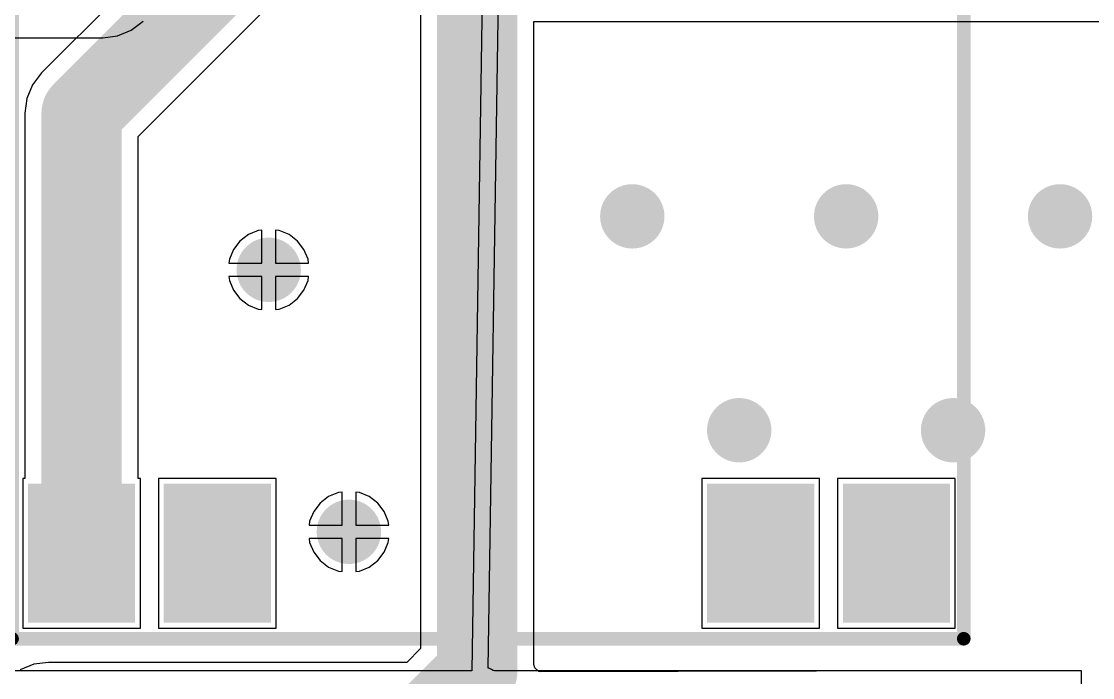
# Model space of a CAD drawing. Header units: millimetres. Extents: x -0.1 to 95.7, y -2.6 to 60.7.
# Drawn here: x 10.18 to 30.21, y 30.37 to 42.65 of the extents above; entities that cross this region are included whole.
import ezdxf

# ---------------------------------------------------------------- set-up
doc = ezdxf.new("R2010")
doc.units = ezdxf.units.MM
for name, color, linetype in [('BottomLayer', 5, 'Continuous'), ('BottomSolder', 6, 'Continuous'), ('MultiLayer', 9, 'Continuous'), ('TopLayer', 1, 'Continuous'), ('TopOverlay', 2, 'Continuous'), ('TopPaste', 8, 'Continuous'), ('TopSolder', 216, 'Continuous'), ('ViaHoleLayer', 16, 'Continuous')]:
    doc.layers.add(name, color=color, linetype=linetype)

# ---------------------------------------------------------------- blocks, each defined once
blk = doc.blocks.new('TMR1SM_SMD_27')
at = {"layer": 'TopLayer'}
for points in [[(-17.3, 14.34), (-14.9, 14.34), (-17.3, 16.14), (-14.9, 16.14)], [(-1.2, 14.34), (1.2, 14.34), (-1.2, 16.14), (1.2, 16.14)], [(-17.3, 11.8), (-14.9, 11.8), (-17.3, 13.6), (-14.9, 13.6)], [(-1.2, 11.8), (1.2, 11.8), (-1.2, 13.6), (1.2, 13.6)], [(-1.2, 1.64), (1.2, 1.64), (-1.2, 3.44), (1.2, 3.44)], [(-17.3, -0.9), (-14.9, -0.9), (-17.3, 0.9), (-14.9, 0.9)], [(-1.2, -0.9), (1.2, -0.9), (-1.2, 0.9), (1.2, 0.9)]]:
    blk.add_solid(points, dxfattribs=at)
at = {"layer": 'TopOverlay', "const_width": 0.254}
for points in [[(-17.7, -1.3), (-17.7, 16.5)], [(1.6, 16.5), (-17.7, 16.5)], [(1.6, -1.3), (1.6, 16.5)], [(-17.2, -1.3), (-17.7, -1.3)], [(1.6, -1.3), (-17.2, -1.3)]]:
    blk.add_lwpolyline(points, dxfattribs=at)
at = {"layer": 'TopOverlay', "const_width": 0.127}
for points in [[(-17.764, 16.5, 1), (-17.637, 16.5, 1)], [(-17.764, 16.5, 1), (-17.637, 16.5, 1)], [(1.536, 16.5, 1), (1.663, 16.5, 1)], [(1.536, 16.5, 1), (1.663, 16.5, 1)], [(-17.764, -1.3, 1), (-17.637, -1.3, 1)], [(-17.764, -1.3, 1), (-17.637, -1.3, 1)], [(-17.264, -1.3, 1), (-17.137, -1.3, 1)], [(-17.264, -1.3, 1), (-17.137, -1.3, 1)], [(1.536, -1.3, 1), (1.663, -1.3, 1)], [(1.536, -1.3, 1), (1.663, -1.3, 1)]]:
    blk.add_lwpolyline(points, format="xyb", close=True, dxfattribs=at)
at = {"layer": 'TopPaste'}
for points in [[(-17.3, 14.34), (-14.9, 14.34), (-17.3, 16.14), (-14.9, 16.14)], [(-1.2, 14.34), (1.2, 14.34), (-1.2, 16.14), (1.2, 16.14)], [(-17.3, 11.8), (-14.9, 11.8), (-17.3, 13.6), (-14.9, 13.6)], [(-1.2, 11.8), (1.2, 11.8), (-1.2, 13.6), (1.2, 13.6)], [(-1.2, 1.64), (1.2, 1.64), (-1.2, 3.44), (1.2, 3.44)], [(-17.3, -0.9), (-14.9, -0.9), (-17.3, 0.9), (-14.9, 0.9)], [(-1.2, -0.9), (1.2, -0.9), (-1.2, 0.9), (1.2, 0.9)]]:
    blk.add_solid(points, dxfattribs=at)
at = {"layer": 'TopSolder'}
for points in [[(-17.402, 14.238), (-14.798, 14.238), (-17.402, 16.242), (-14.798, 16.242)], [(-1.302, 14.238), (1.302, 14.238), (-1.302, 16.242), (1.302, 16.242)], [(-17.402, 11.698), (-14.798, 11.698), (-17.402, 13.702), (-14.798, 13.702)], [(-1.302, 11.698), (1.302, 11.698), (-1.302, 13.702), (1.302, 13.702)], [(-1.302, 1.538), (1.302, 1.538), (-1.302, 3.542), (1.302, 3.542)], [(-17.402, -1.002), (-14.798, -1.002), (-17.402, 1.002), (-14.798, 1.002)], [(-1.302, -1.002), (1.302, -1.002), (-1.302, 1.002), (1.302, 1.002)]]:
    blk.add_solid(points, dxfattribs=at)

msp = doc.modelspace()

# ---------------------------------------------------------------- linework, layer by layer
at = {"layer": 'BottomLayer'}
for p, q in [((18.8, 43.7), (18.6, 30.5)), ((18.907, 30.551), (19.101, 43.394)), ((11.974, 42.377), (12.23, 42.483)), ((12.23, 42.483), (12.449, 42.651)), ((8.517, 42.341), (11.7, 42.341)), ((11.7, 42.341), (11.974, 42.377)), ((11.7, 42.341), (11.7, 42.341)), ((18.6, 30.5), (8.259, 30.5)), ((18.916, 30.548), (18.907, 30.551)), ((18.969, 30.526), (18.916, 30.548)), ((18.999, 30.506), (18.969, 30.526)), ((19.025, 30.5), (18.999, 30.506)), ((30, 30.5), (19.025, 30.5)), ((30, 30.194), (30, 30.5))]:
    msp.add_line(p, q, dxfattribs=at)
at = {"layer": 'BottomLayer', "const_width": 0.5}
for points in [[(21.35, 39, 1), (21.85, 39, 1)], [(25.35, 39, 1), (25.85, 39, 1)], [(29.35, 39, 1), (29.85, 39, 1)], [(14.55, 38, 1), (15.05, 38, 1)], [(23.35, 35, 1), (23.85, 35, 1)], [(27.35, 35, 1), (27.85, 35, 1)], [(16.05, 33.1, 1), (16.55, 33.1, 1)]]:
    msp.add_lwpolyline(points, format="xyb", close=True, dxfattribs=at)
at = {"layer": 'BottomSolder', "const_width": 0.602}
for points in [[(21.299, 39, 1), (21.901, 39, 1)], [(25.299, 39, 1), (25.901, 39, 1)], [(29.299, 39, 1), (29.901, 39, 1)], [(14.499, 38, 1), (15.101, 38, 1)], [(23.299, 35, 1), (23.901, 35, 1)], [(27.299, 35, 1), (27.901, 35, 1)], [(15.999, 33.1, 1), (16.601, 33.1, 1)]]:
    msp.add_lwpolyline(points, format="xyb", close=True, dxfattribs=at)
at = {"layer": 'MultiLayer', "const_width": 0.5}
for points in [[(21.35, 39, 1), (21.85, 39, 1)], [(25.35, 39, 1), (25.85, 39, 1)], [(29.35, 39, 1), (29.85, 39, 1)], [(14.55, 38, 1), (15.05, 38, 1)], [(23.35, 35, 1), (23.85, 35, 1)], [(27.35, 35, 1), (27.85, 35, 1)], [(16.05, 33.1, 1), (16.55, 33.1, 1)]]:
    msp.add_lwpolyline(points, format="xyb", close=True, dxfattribs=at)
at = {"layer": 'TopLayer'}
for p, q in [((17.641, 44.579), (17.641, 30.917)), ((12.841, 43.971), (10.551, 41.681)), ((12.359, 40.494), (14.649, 42.783)), ((19.759, 30.618), (19.759, 42.641)), ((19.759, 42.641), (35.511, 42.641)), ((10.551, 41.681), (10.383, 41.462)), ((10.383, 41.462), (10.277, 41.206)), ((10.277, 41.206), (10.241, 40.932)), ((10.241, 40.932), (10.241, 40.932)), ((10.241, 40.932), (10.241, 34.1)), ((12.359, 34.1), (12.359, 40.494)), ((14.603, 38.735), (14.42, 38.659)), ((14.673, 38.744), (14.603, 38.735)), ((14.673, 38.127), (14.673, 38.744)), ((14.997, 38.735), (14.927, 38.744)), ((14.927, 38.744), (14.927, 38.127)), ((15.18, 38.659), (14.997, 38.735)), ((14.262, 38.538), (14.141, 38.38)), ((14.42, 38.659), (14.262, 38.538)), ((15.338, 38.538), (15.18, 38.659)), ((15.459, 38.38), (15.338, 38.538)), ((14.141, 38.38), (14.065, 38.197)), ((15.535, 38.197), (15.459, 38.38)), ((14.065, 38.197), (14.056, 38.127)), ((14.056, 38.127), (14.673, 38.127)), ((14.927, 38.127), (15.544, 38.127)), ((15.544, 38.127), (15.535, 38.197)), ((14.673, 37.873), (14.056, 37.873)), ((14.056, 37.873), (14.065, 37.803)), ((14.673, 37.256), (14.673, 37.873)), ((15.544, 37.873), (14.927, 37.873)), ((14.927, 37.873), (14.927, 37.256)), ((15.535, 37.803), (15.544, 37.873)), ((14.065, 37.803), (14.141, 37.62)), ((15.459, 37.62), (15.535, 37.803)), ((14.141, 37.62), (14.262, 37.462)), ((15.338, 37.462), (15.459, 37.62)), ((14.262, 37.462), (14.42, 37.341)), ((14.42, 37.341), (14.603, 37.265)), ((14.603, 37.265), (14.673, 37.256)), ((14.927, 37.256), (14.997, 37.265)), ((14.997, 37.265), (15.18, 37.341)), ((15.18, 37.341), (15.338, 37.462)), ((10.241, 34.1), (10.2, 34.1)), ((10.2, 34.1), (10.2, 31.3)), ((12.4, 34.1), (12.359, 34.1)), ((12.4, 31.3), (12.4, 34.1)), ((14.94, 34.1), (12.74, 34.1)), ((12.74, 34.1), (12.74, 31.3)), ((14.94, 31.3), (14.94, 34.1)), ((25.1, 34.1), (22.9, 34.1)), ((22.9, 34.1), (22.9, 31.3)), ((25.1, 31.3), (25.1, 34.1)), ((27.64, 34.1), (25.44, 34.1)), ((25.44, 34.1), (25.44, 31.3)), ((27.64, 31.3), (27.64, 34.1)), ((15.92, 33.759), (15.762, 33.638)), ((16.103, 33.835), (15.92, 33.759)), ((16.173, 33.844), (16.103, 33.835)), ((16.173, 33.227), (16.173, 33.844)), ((16.497, 33.835), (16.427, 33.844)), ((16.427, 33.844), (16.427, 33.227)), ((16.68, 33.759), (16.497, 33.835)), ((16.838, 33.638), (16.68, 33.759)), ((15.641, 33.48), (15.565, 33.297)), ((15.762, 33.638), (15.641, 33.48)), ((16.959, 33.48), (16.838, 33.638)), ((17.035, 33.297), (16.959, 33.48)), ((15.565, 33.297), (15.556, 33.227)), ((17.044, 33.227), (17.035, 33.297)), ((15.556, 33.227), (16.173, 33.227)), ((16.427, 33.227), (17.044, 33.227)), ((16.173, 32.973), (15.556, 32.973)), ((15.556, 32.973), (15.565, 32.903)), ((15.565, 32.903), (15.641, 32.72)), ((16.173, 32.356), (16.173, 32.973)), ((17.044, 32.973), (16.427, 32.973)), ((16.427, 32.973), (16.427, 32.356)), ((16.959, 32.72), (17.035, 32.903)), ((17.035, 32.903), (17.044, 32.973)), ((15.641, 32.72), (15.762, 32.562)), ((16.838, 32.562), (16.959, 32.72)), ((15.762, 32.562), (15.92, 32.441)), ((16.68, 32.441), (16.838, 32.562)), ((15.92, 32.441), (16.103, 32.365)), ((16.103, 32.365), (16.173, 32.356)), ((16.427, 32.356), (16.497, 32.365)), ((16.497, 32.365), (16.68, 32.441)), ((10.2, 31.3), (12.4, 31.3)), ((12.74, 31.3), (14.94, 31.3)), ((22.9, 31.3), (25.1, 31.3)), ((25.44, 31.3), (27.64, 31.3)), ((17.641, 30.917), (17.383, 30.659)), ((10.679, 30.659), (10.405, 30.623)), ((17.383, 30.659), (10.679, 30.659)), ((10.679, 30.659), (10.679, 30.659)), ((10.405, 30.623), (10.149, 30.517)), ((19.776, 30.557), (19.759, 30.618)), ((19.851, 30.486), (19.776, 30.557)), ((19.879, 30.481), (19.851, 30.486)), ((25.048, 30.491), (19.879, 30.481)), ((29.604, 30.499), (25.048, 30.491)), ((30, 30.5), (29.604, 30.499)), ((30, 30.104), (30, 30.5))]:
    msp.add_line(p, q, dxfattribs=at)
at = {"layer": 'TopLayer', "const_width": 1.5}
for points in [[(18.7, 30.479), (18.7, 44.579)], [(11.3, 40.932), (13.9, 43.532)], [(11.3, 32.7), (11.3, 40.932)], [(17.821, 29.6), (18.7, 30.479)]]:
    msp.add_lwpolyline(points, dxfattribs=at)
at = {"layer": 'TopLayer'}
for points, const_width in [([(10.925, 40.932, 1), (11.675, 40.932, 1)], 0.75), ([(10.925, 40.932, 1), (11.675, 40.932, 1)], 0.75), ([(21.35, 39, 1), (21.85, 39, 1)], 0.5), ([(25.35, 39, 1), (25.85, 39, 1)], 0.5), ([(29.35, 39, 1), (29.85, 39, 1)], 0.5), ([(14.55, 38, 1), (15.05, 38, 1)], 0.5), ([(23.35, 35, 1), (23.85, 35, 1)], 0.5), ([(27.35, 35, 1), (27.85, 35, 1)], 0.5), ([(16.05, 33.1, 1), (16.55, 33.1, 1)], 0.5), ([(10.925, 32.7, 1), (11.675, 32.7, 1)], 0.75), ([(18.325, 30.479, 1), (19.075, 30.479, 1)], 0.75), ([(18.325, 30.479, 1), (19.075, 30.479, 1)], 0.75)]:
    msp.add_lwpolyline(points, format="xyb", close=True, dxfattribs=dict(at, const_width=const_width))
at = {"layer": 'TopSolder', "const_width": 0.602}
for points in [[(21.299, 39, 1), (21.901, 39, 1)], [(25.299, 39, 1), (25.901, 39, 1)], [(29.299, 39, 1), (29.901, 39, 1)], [(14.499, 38, 1), (15.101, 38, 1)], [(23.299, 35, 1), (23.901, 35, 1)], [(27.299, 35, 1), (27.901, 35, 1)], [(15.999, 33.1, 1), (16.601, 33.1, 1)]]:
    msp.add_lwpolyline(points, format="xyb", close=True, dxfattribs=at)
at = {"layer": 'ViaHoleLayer', "const_width": 0.3}
for points in [[(21.45, 39, 1), (21.75, 39, 1)], [(25.45, 39, 1), (25.75, 39, 1)], [(29.45, 39, 1), (29.75, 39, 1)], [(14.65, 38, 1), (14.95, 38, 1)], [(23.45, 35, 1), (23.75, 35, 1)], [(27.45, 35, 1), (27.75, 35, 1)], [(16.15, 33.1, 1), (16.45, 33.1, 1)]]:
    msp.add_lwpolyline(points, format="xyb", close=True, dxfattribs=at)

# ---------------------------------------------------------------- block references
at = {"rotation": 270}
msp.add_blockref('TMR1SM_SMD_27', (11.3, 32.7), dxfattribs=at)

doc.saveas('drawing.dxf')
